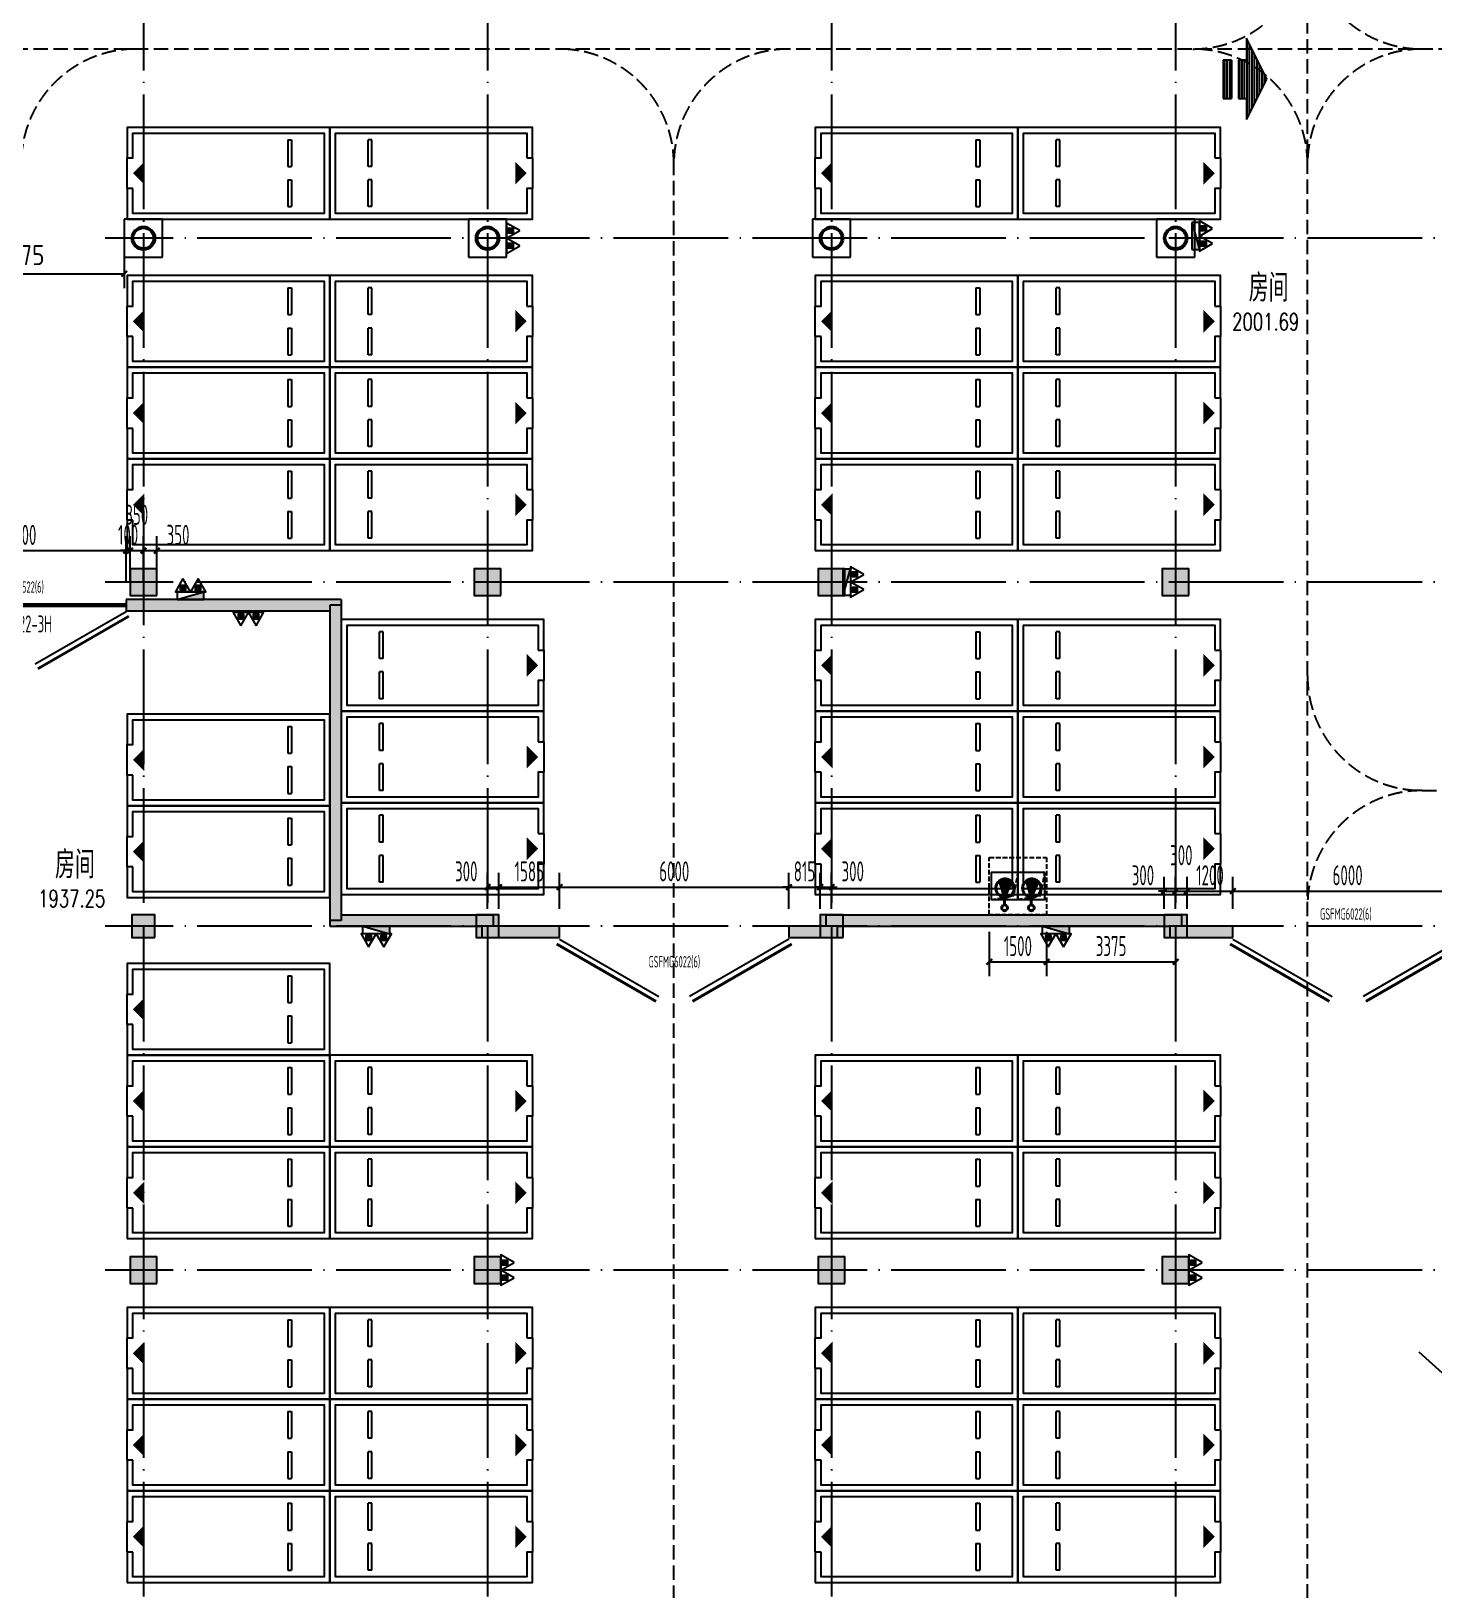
# Model space of a CAD drawing. Extents: x -473190 to 2138458, y -81875 to 2633646.
# Drawn here: x 32216 to 68907, y 48196 to 88977 of the extents above; entities that cross this region are included whole.
import ezdxf

# ---------------------------------------------------------------- set-up
doc = ezdxf.new("R2010")
doc.units = 0
doc.header["$LTSCALE"] = 1000
for name, pattern in [('__DASH', [0.35, 0.25, -0.1]), ('DASH', [0.35, 0.25, -0.1]), ('DOTE', [2.42, 2, -0.2, 0.02, -0.2]), ('排水', [1.1, 1, -0.1])]:
    doc.linetypes.add(name, pattern=pattern)
for name, color, linetype in [('00-停车位', 67, 'Continuous'), ('A-COLUMN', 2, 'Continuous'), ('A-PUB_HATCH', 8, 'Continuous'), ('A-WALL', 2, 'Continuous'), ('A-WINDOW', 4, 'Continuous'), ('DOOR_FIRE_TEXT', 7, 'Continuous'), ('DOTE', 1, 'DOTE'), ('PUB_DIM', 3, 'Continuous'), ('PUB_HATCH', 8, 'Continuous'), ('RF-M', 4, 'Continuous'), ('RF-MBH', 11, 'Continuous'), ('RF-QT', 30, 'Continuous'), ('S-柱', 51, 'Continuous'), ('S-柱-填充', 8, 'Continuous'), ('SPACE', 7, 'Continuous'), ('W-EQUIP_消火栓', 7, 'Continuous'), ('W-EQUIP_灭火器', 7, 'Continuous'), ('排水', 4, 'Continuous'), ('索引线', 252, 'Continuous'), ('车行线', 4, 'Continuous'), ('集水坑', 4, 'Continuous'), ('雨棚投影', 147, 'Continuous')]:
    doc.layers.add(name, color=color, linetype=linetype)
doc.layers.add('GPS-污水', color=2, linetype='排水', lineweight=40)
doc.styles.add('_TCH_DIM_T3', font='tssdeng.shx', dxfattribs={"width": 0.564706, "bigfont": '@@@tssdchn.shx'})
doc.styles.add('_TCH_SPACE', font='SIMPLEX', dxfattribs={"height": 5, "bigfont": 'GBCBIG'})
doc.styles.add('_TCH_WINDOW', font='tssdeng.shx', dxfattribs={"width": 0.8, "height": 3.5, "bigfont": 'tssdchn.shx'})
doc.styles.get("Standard").update_dxf_attribs({"font": 'gbenor.shx', "bigfont": 'gbcbig.shx'})
doc.styles.add('STANDARD_T3', font='gbenor.shx', dxfattribs={"bigfont": 'gbcbig.shx'})
doc.dimstyles.new('_TCH_ARCH&&150', dxfattribs={"dimtxt": 525, "dimasz": 150, "dimexe": 375, "dimexo": 450, "dimgap": 150, "dimtad": 1, "dimdec": 0, "dimzin": 0, "dimdsep": 46, "dimtxsty": '_TCH_DIM_T3', "dimblk": 'ARCHTICK', "dimcen": 0.09, "dimclrt": 7, "dimazin": 2, "dimtfac": 1, "dimtdec": 0, "dimtix": 1, "dimtmove": 2, "dimatfit": 3, "dimfxl": 0, "dimtolj": 1, "dimtzin": 0, "dimarcsym": 0})
doc.dimstyles.new('STANDARD&&150', dxfattribs={"dimtxt": 525, "dimasz": 150, "dimexe": 375, "dimexo": 450, "dimgap": 225, "dimtad": 1, "dimdec": 0, "dimzin": 0, "dimdsep": 46, "dimtxsty": 'STANDARD_T3', "dimblk": 'ARCHTICK', "dimcen": 0.09, "dimadec": 0, "dimazin": 0, "dimtfac": 1, "dimtdec": 0, "dimtix": 1, "dimtmove": 2, "dimatfit": 3, "dimfxl": 0, "dimtolj": 1, "dimtzin": 0, "dimarcsym": 0})
pattern_1 = [(180, (1311608.96, -1168846.2), (8e-15, -101.6), [])]

# ---------------------------------------------------------------- blocks, each defined once
blk = doc.blocks.new('车位2400x5300')
at = {"layer": '00-停车位', "color": 251}
for p, q in [((-875, -1000), (-175, -1000)), ((-875, -1100), (-875, -1000)), ((-875, -1100), (-175, -1100)), ((-175, -1100), (-175, -1000)), ((175, -1000), (875, -1000)), ((175, -1100), (175, -1000)), ((175, -1100), (875, -1100)), ((875, -1100), (875, -1000)), ((400, -5300), (-400, -5300))]:
    blk.add_line(p, q, dxfattribs=at)
blk.add_lwpolyline([(400, -5150), (400, -5300), (1200, -5300), (1200, 0), (-1200, 0), (-1200, -5300), (-400, -5300), (-400, -5150), (-1050, -5150), (-1050, -150), (1050, -150), (1050, -5150), (400, -5150)], dxfattribs=at)
blk.add_lwpolyline([(0, -5150, 0, 600, 0), (0, -4850, 600, 600, 0)], format="xyseb", dxfattribs=at)
blk = doc.blocks.new('A$C796A13F6')
at = {"layer": '车行线', "linetype": '__DASH', "ltscale": 1.5}
for points in [[(-35879, -156171), (-3771, -120511, 0.185339), (-3000, -118503), (-3000, -3000)], [(0, -89488), (10750, -89488, 0.414214), (13750, -86488), (13750, -3000)], [(-6000, -70088, 0.414214), (-3000, -67088)], [(0, -70088, -0.414214), (-3000, -67088)], [(-33650, -70088, 0.414214), (-36650, -73088)], [(-22575, -70088, -0.414214), (-19575, -73088)], [(-16575, -70088, 0.414214), (-19575, -73088)], [(-6000, -70088, -0.414214), (-3000, -73088)], [(0, -70088, 0.414214), (-3000, -73088)], [(0, -89488, -0.414214), (-3000, -86488)], [(0, -89488, 0.414214), (-3000, -92488)]]:
    blk.add_lwpolyline(points, format="xyb", dxfattribs=at)
for points in [[(39650, -70088), (-66275, -70088)], [(-19575, -136912), (-19575, -73088)]]:
    blk.add_lwpolyline(points, dxfattribs=at)
blk = doc.blocks.new('$SB01_1')
h = blk.add_hatch(color=256)
h.dxf.hatch_style = 1
h.paths.add_polyline_path([(-0.381, -0.323), (0.5, 0), (-0.381, 0.323)])
h.paths.add_polyline_path([(0, 0), (0.002, 0), (0.002, 0.001), (0, 0.001)], flags=24)
h.paths.add_polyline_path([(0, -0.002), (0.003, -0.002), (0.003, -0.001), (0, -0.001)], flags=24)
h.paths.add_polyline_path([(0, -0.003), (0.003, -0.003), (0.003, -0.002), (0, -0.002)], flags=24)
for p, q in [((0.5, 0), (-0.381, 0.323)), ((-0.381, 0.323), (-0.381, -0.323)), ((0.5, 0), (-0.381, -0.323))]:
    blk.add_line(p, q)
blk.add_circle((0, 0), 0.5)
at = {"flags": 1}
for tag, p in [('UNIT', (0, 0)), ('SPEC', (0, -0.002)), ('WHAT', (0, -0.003))]:
    blk.add_attdef(tag, p, '', height=0.001, dxfattribs=at)
blk = doc.blocks.new('人防集水坑')
at = {"layer": 'GPS-污水', "linetype": '排水'}
for p, q in [((307486, 701151), (307284, 701151)), ((307486, 700451), (307284, 700451))]:
    blk.add_line(p, q, dxfattribs=at)
for centre in [(307561, 701151), (307561, 700451)]:
    blk.add_circle(centre, 75, dxfattribs=at)
at = {"layer": '集水坑', "linetype": 'DASH', "ltscale": 0.5}
blk.add_lwpolyline([(306241, 700051), (306241, 701551), (307741, 701551), (307741, 700051)], close=True, dxfattribs=at)
at = {"layer": '集水坑', "linetype": 'Continuous', "ltscale": 0.5}
for points in [[(306641, 701501), (306641, 700801), (307341, 700801), (307341, 701501)], [(306641, 700801), (306641, 700101), (307341, 700101), (307341, 700801)]]:
    blk.add_lwpolyline(points, close=True, dxfattribs=at)
at = {"layer": '集水坑', "linetype": 'DASH', "ltscale": 0.5}
for points in [[(307341, 700801), (307237, 701397), (306641, 701501)], [(307347, 700101), (307243, 700697), (306647, 700801)]]:
    blk.add_lwpolyline(points, dxfattribs=at)
at = {"layer": 'GPS-污水', "linetype": '排水', "xscale": -480.0000000000002, "yscale": 480.0000000000002, "zscale": 480.0000000000002, "rotation": 176.2535374729293}
for p in [(307045, 701164, 0), (307045, 700464, 0)]:
    blk.add_blockref('$SB01_1', p, dxfattribs=at)
blk = doc.blocks.new('_ArchTick')
at = {"color": 0, "linetype": 'ByBlock', "const_width": 0.4}
blk.add_lwpolyline([(-0.5, -0.5), (0.5, 0.5)], dxfattribs=at)
blk = doc.blocks.new('*D5271')
at = {"layer": 'Defpoints', "color": 0, "transparency": 16777216}
for p in [(146759, -121368), (148259, -121368), (148259, -122602)]:
    blk.add_point(p, dxfattribs=at)
at = {"layer": 'PUB_DIM', "color": 0, "lineweight": -2, "transparency": 16777216}
for p, q in [((146759, -121818), (146759, -122977)), ((148259, -121818), (148259, -122977)), ((146759, -122602), (148259, -122602))]:
    blk.add_line(p, q, dxfattribs=at)
at = {"layer": 'PUB_DIM', "color": 0, "lineweight": -2, "transparency": 16777216, "xscale": 150, "yscale": 150, "zscale": 150, "rotation": 180}
blk.add_blockref('_ArchTick', (146759, -122602), dxfattribs=at)
at = {"layer": 'PUB_DIM', "color": 0, "lineweight": -2, "transparency": 16777216, "xscale": 150, "yscale": 150, "zscale": 150}
blk.add_blockref('_ArchTick', (148259, -122602), dxfattribs=at)
at = {"layer": 'PUB_DIM', "color": 7, "transparency": 16777216, "insert": (147509, -122190), "char_height": 525, "attachment_point": 5, "style": '_TCH_DIM_T3'}
blk.add_mtext('\\A1;1500', dxfattribs=at)
blk = doc.blocks.new('*D5272')
at = {"layer": 'Defpoints', "color": 0, "transparency": 16777216}
for p in [(148259, -121368), (151634, -121368), (151634, -122602)]:
    blk.add_point(p, dxfattribs=at)
at = {"layer": 'PUB_DIM', "color": 0, "lineweight": -2, "transparency": 16777216}
for p, q in [((148259, -121818), (148259, -122977)), ((151634, -121818), (151634, -122977)), ((148259, -122602), (151634, -122602))]:
    blk.add_line(p, q, dxfattribs=at)
at = {"layer": 'PUB_DIM', "color": 0, "lineweight": -2, "transparency": 16777216, "xscale": 150, "yscale": 150, "zscale": 150, "rotation": 180}
blk.add_blockref('_ArchTick', (148259, -122602), dxfattribs=at)
at = {"layer": 'PUB_DIM', "color": 0, "lineweight": -2, "transparency": 16777216, "xscale": 150, "yscale": 150, "zscale": 150}
blk.add_blockref('_ArchTick', (151634, -122602), dxfattribs=at)
at = {"layer": 'PUB_DIM', "color": 7, "transparency": 16777216, "insert": (149946, -122190), "char_height": 525, "attachment_point": 5, "style": '_TCH_DIM_T3'}
blk.add_mtext('\\A1;3375', dxfattribs=at)
blk = doc.blocks.new('TH66')
h = blk.add_hatch()
h.set_pattern_fill('ANSI31', color=246, scale=64, angle=135, style=0)
h.set_pattern_definition(pattern_1)
h.paths.add_polyline_path([(1277447, 511619), (1277447, 511948), (1278305, 511948), (1276651, 512782), (1274986, 511948), (1275880, 511948), (1275880, 511619)])
h = blk.add_hatch()
h.set_pattern_fill('ANSI31', color=246, scale=64, angle=135, style=0)
h.set_pattern_definition(pattern_1)
h.paths.add_polyline_path([(1277447, 510999), (1277447, 511335), (1275880, 511335), (1275880, 510999)])
at = {"color": 2}
for p, q in [((1276651, 512782), (1274986, 511948)), ((1278305, 511948), (1276651, 512782)), ((1274986, 511948), (1275880, 511948)), ((1275880, 511948), (1275880, 511619)), ((1277447, 511948), (1278305, 511948)), ((1277447, 511619), (1277447, 511948)), ((1275880, 511619), (1277447, 511619)), ((1275880, 511335), (1277447, 511335)), ((1275880, 511335), (1275880, 510999)), ((1277447, 510999), (1277447, 511335)), ((1275880, 510999), (1277447, 510999))]:
    blk.add_line(p, q, dxfattribs=at)
blk = doc.blocks.new('A$C145B3C7C')
at = {"xscale": 0.6400000000000001, "yscale": 0.6400000000000001, "zscale": 0.6400000000000001, "rotation": 270}
blk.add_blockref('TH66', (-180293, 743817), dxfattribs=at)
blk = doc.blocks.new('$DorLib2D$00000213')
at = {"color": 0, "linetype": 'DASH', "const_width": 0.02}
blk.add_lwpolyline([(0.5, 0), (-0.5, 0)], dxfattribs=at)
blk = doc.blocks.new('A$C1E5E075F')
at = {"layer": 'A-WINDOW'}
ref = blk.add_blockref('$DorLib2D$00000213', (-2750, 0), dxfattribs=dict(at, xscale=5500, yscale=-5500, zscale=100, rotation=4.544768749191407e-12))
ref.add_attrib('A', 'FJM5522-3H', (-3710, -716), dxfattribs={"layer": 'DOOR_FIRE_TEXT', "height": 446.2, "style": '_TCH_WINDOW', "width": 0.564706})
blk = doc.blocks.new('A$C7EFF042E')
at = {"layer": 'A-COLUMN', "color": 6}
for p, q in [((750, -65750), (-250, -65750)), ((-250, -65750), (-250, -66750)), ((750, -66750), (750, -65750)), ((9750, -65750), (8750, -65750)), ((8750, -65750), (8750, -66750)), ((9750, -66750), (9750, -65750)), ((18750, -65750), (17750, -65750)), ((17750, -65750), (17750, -66750)), ((18750, -66750), (18750, -65750)), ((27750, -65750), (26750, -65750)), ((26750, -65750), (26750, -66750)), ((27750, -66750), (27750, -65750)), ((-250, -66750), (750, -66750)), ((8750, -66750), (9750, -66750)), ((17750, -66750), (18750, -66750)), ((26750, -66750), (27750, -66750))]:
    blk.add_line(p, q, dxfattribs=at)
at = {"layer": 'S-柱', "color": 6, "lineweight": 35}
for centre in [(250, -66250), (250, -66250), (9250, -66250), (9250, -66250), (18250, -66250), (18250, -66250), (27250, -66250), (27250, -66250)]:
    blk.add_circle(centre, 300, dxfattribs=at)
at = {"layer": 'S-柱-填充', "color": 6, "lineweight": 35}
for points in [[(-20, -66250, -1), (520, -66250, -1)], [(8980, -66250, -1), (9520, -66250, -1)], [(17980, -66250, -1), (18520, -66250, -1)], [(26980, -66250, -1), (27520, -66250, -1)]]:
    blk.add_lwpolyline(points, format="xyb", close=True, dxfattribs=at)
blk = doc.blocks.new('A$C4F5A101F')
at = {"layer": 'DOTE', "color": 16, "linetype": 'DOTE', "ltscale": 1.5}
for p, q in [((-167489.7, 16373.7), (-167489.7, -213765.2)), ((-158489.7, 16373.7), (-158489.7, -213765.2)), ((-149489.7, 16373.7), (-149489.7, -213765.2)), ((-140489.7, 16373.7), (-140489.7, -213765.2)), ((-39660.8, -74507.4), (-168489.7, -74507.4))]:
    blk.add_line(p, q, dxfattribs=at)
at = {"layer": 'DOTE', "color": 127, "linetype": 'DOTE', "ltscale": 1.5}
for p, q in [((-39660.8, -83507.4), (-168489.7, -83507.4)), ((-39660.8, -92507.4), (-168489.7, -92507.4)), ((-39660.8, -101507.4), (-168489.7, -101507.4)), ((-134125.3, -103648.8), (-110486.1, -124933.6))]:
    blk.add_line(p, q, dxfattribs=at)
blk = doc.blocks.new('$TwtSys$00000434')
for p, q in [((-0.5, 0.5), (-0.5, -0.5)), ((-0.5, -0.5), (0.5, 0.5)), ((0.5, 0.5), (-0.5, 0.5)), ((0.5, -0.5), (0.5, 0.5)), ((-0.5, -0.5), (0.5, -0.5))]:
    blk.add_line(p, q)
blk.add_solid([(0.5, -0.5), (0.5, 0.5), (-0.5, -0.5)])
blk = doc.blocks.new('$TwtSys$00000546')
h = blk.add_hatch()
h.set_pattern_fill('ANSI31', color=256, scale=200, style=0)
h.set_pattern_definition([(45, (-38543.802, -6670.83), (-17.67767, 17.67767), [])])
h.paths.add_polyline_path([(-65, 174), (65, 174), (65, 44), (-65, 44)])
for points in [[(0, 344), (-198, 0), (198, 0)], [(-65, 174), (65, 174), (65, 44), (-65, 44)]]:
    blk.add_lwpolyline(points, close=True)
blk = doc.blocks.new('$DorLib2D$00000207')
at = {"color": 0}
for p, q in [((-0.5, 0.0313), (-0.067, 0.2813)), ((0.5, 0.0313), (0.067, 0.2813))]:
    blk.add_line(p, q, dxfattribs=at)
at = {"color": 0, "const_width": 0.0125}
for points in [[(-0.5125, 0.0529), (-0.0795, 0.3029)], [(0.5125, 0.0529), (0.0795, 0.3029)]]:
    blk.add_lwpolyline(points, dxfattribs=at)
blk = doc.blocks.new('rfk')
at = {"layer": 'A-PUB_HATCH'}
for points in [[(451923.2, -744210.2), (446298.1, -744210.2), (446298.1, -744510.2), (451623.2, -744510.2)], [(451923.2, -752460.2), (451623.2, -752760.2), (455598.2, -752760.2), (455898.2, -752460.2)], [(455898.2, -752460.2), (455598.2, -752760.2), (455598.2, -753060.2), (455898.2, -752760.2)], [(455598.2, -753060.2), (457633.3, -753060.2), (457633.3, -752760.2), (455898.2, -752760.2)], [(464598.2, -752760.2), (463633.3, -752760.2), (463633.3, -753060.2), (464898.2, -753060.2)], [(464598.2, -752460.2), (464898.2, -752760.2), (473598.2, -752760.2), (473898.2, -752460.2)], [(464898.2, -752760.2), (464598.2, -752460.2), (464598.2, -752760.2), (464898.2, -753060.2)], [(473898.2, -752460.2), (473598.2, -752760.2), (473598.2, -753060.2), (473898.2, -752760.2)], [(473598.2, -753060.2), (475248.2, -753060.2), (475248.2, -752760.2), (473898.2, -752760.2)]]:
    blk.add_hatch(color=256, dxfattribs=at).paths.add_polyline_path(points)
at = {"layer": 'PUB_HATCH'}
blk.add_hatch(color=256, dxfattribs=at).paths.add_polyline_path([(451923.2, -744210.2), (451623.2, -744510.2), (451623.2, -752760.2), (451923.2, -752460.2)])
at = {"layer": 'RF-QT'}
for p, q in [((451923.2, -744210.2), (446298.1, -744210.2)), ((446298.1, -744210.2), (446298.1, -744510.2)), ((451923.2, -744210.2), (451923.2, -752460.2)), ((446298.1, -744510.2), (451623.2, -744510.2)), ((451623.2, -744510.2), (451623.2, -752760.2)), ((451623.2, -752760.2), (455598.2, -752760.2)), ((451923.2, -752460.2), (455898.2, -752460.2)), ((455598.2, -752760.2), (455598.2, -753060.2)), ((455898.2, -752460.2), (455898.2, -752760.2)), ((457633.3, -752760.2), (455898.2, -752760.2)), ((457633.3, -753060.2), (457633.3, -752760.2)), ((464598.2, -752760.2), (463633.3, -752760.2)), ((463633.3, -752760.2), (463633.3, -753060.2)), ((464598.2, -752460.2), (473898.2, -752460.2)), ((464598.2, -752460.2), (464598.2, -752760.2)), ((464898.2, -752760.2), (473598.2, -752760.2)), ((464898.2, -752760.2), (464898.2, -753060.2)), ((473598.2, -752760.2), (473598.2, -753060.2)), ((473898.2, -752460.2), (473898.2, -752760.2)), ((475248.2, -752760.2), (473898.2, -752760.2)), ((475248.2, -753060.2), (475248.2, -752760.2)), ((455598.2, -753060.2), (457633.3, -753060.2)), ((463633.3, -753060.2), (464898.2, -753060.2)), ((473598.2, -753060.2), (475248.2, -753060.2))]:
    blk.add_line(p, q, dxfattribs=at)
at = {"layer": 'RF-M'}
ref = blk.add_blockref('$DorLib2D$00000207', (443548.1, -744360.2), dxfattribs=dict(at, xscale=-5500, yscale=-5500, zscale=300, rotation=4.176980825582508e-12))
ref.add_attrib('A', 'GSFMG5522(6)', (442785.7, -744036.9), dxfattribs={"layer": 'RF-MBH', "height": 297.5, "style": '_TCH_WINDOW', "width": 0.564706})
ref = blk.add_blockref('$DorLib2D$00000207', (478248.2, -752910.2), dxfattribs=dict(at, xscale=-6000, yscale=-6000, zscale=300))
ref.add_attrib('A', 'GSFMG6022(6)', (477528.1, -752590.3), dxfattribs={"layer": 'RF-MBH', "height": 297.5, "style": '_TCH_WINDOW', "width": 0.564706})
ref = blk.add_blockref('$DorLib2D$00000207', (460633.3, -752910.2), dxfattribs=dict(at, xscale=6000, yscale=6000, zscale=300, rotation=180))
ref.add_attrib('A', 'GSFMG6022(6)', (459960.6, -753840.1), dxfattribs={"layer": 'RF-MBH', "height": 297.5, "style": '_TCH_WINDOW', "width": 0.564706})
at = {"layer": 'SPACE', "color": 2, "style": '_TCH_SPACE'}
for p in [(475661, -736422.7), (444435.5, -751513.3)]:
    blk.add_text('房间', height=723.4, dxfattribs=at).set_placement(p)
at = {"layer": 'SPACE', "color": 2, "style": '_TCH_SPACE', "width": 0.705882}
for s, p in [('2001.69', (475227.3, -737170.8)), ('1937.25', (443994.3, -752261.5))]:
    blk.add_text(s, height=446.25, dxfattribs=at).set_placement(p)
blk = doc.blocks.new('_FZH')
blk.add_lwpolyline([(-0.5, -0.5), (0.5, -0.5), (0.5, 0.5), (-0.5, 0.5)], close=True)
at = {"layer": 'PUB_HATCH'}
blk.add_solid([(-0.5, -0.5), (0.5, -0.5), (-0.5, 0.5), (0.5, 0.5)], dxfattribs=at)
blk = doc.blocks.new('zzzzzzzzzzzzzzzz')
at = {"layer": 'A-COLUMN', "rotation": 90}
for p, xscale, yscale, zscale in [((17241, -255510), 700, 700, 700), ((26241, -255510), 700, 700, 700), ((35241, -255510), 700, 700, 700), ((44241, -255510), 700, 700, 700), ((17241, -264510), 600, 600, 600), ((26241, -264510), 600, 600, 600), ((35241, -264510), 600, 600, 600), ((44241, -264510), 600, 600, 600), ((17241, -273510), 700, 700, 700), ((26241, -273510), 700, 700, 700), ((35241, -273510), 700, 700, 700), ((44241, -273510), 700, 700, 700)]:
    blk.add_blockref('_FZH', p, dxfattribs=dict(at, xscale=xscale, yscale=yscale, zscale=zscale))
blk = doc.blocks.new('*D2956')
at = {"layer": 'Defpoints', "color": 0, "transparency": 16777216}
for p in [(62152, 66479), (61852, 65561), (62152, 65561)]:
    blk.add_point(p, dxfattribs=at)
at = {"layer": 'PUB_DIM', "color": 0, "lineweight": -2, "transparency": 16777216}
for p, q in [((61852, 66479), (61702, 66479)), ((61852, 66011), (61852, 66854)), ((61852, 66479), (62152, 66479)), ((62152, 66011), (62152, 66854)), ((62152, 66479), (62302, 66479))]:
    blk.add_line(p, q, dxfattribs=at)
at = {"layer": 'PUB_DIM', "color": 0, "lineweight": -2, "transparency": 16777216, "xscale": 150, "yscale": 150, "zscale": 150}
blk.add_blockref('_ArchTick', (61852, 66479), dxfattribs=at)
at = {"layer": 'PUB_DIM', "color": 0, "lineweight": -2, "transparency": 16777216, "xscale": 150, "yscale": 150, "zscale": 150, "rotation": 180}
blk.add_blockref('_ArchTick', (62152, 66479), dxfattribs=at)
at = {"layer": 'PUB_DIM', "color": 7, "transparency": 16777216, "insert": (61297, 66891), "char_height": 525, "attachment_point": 5, "style": '_TCH_DIM_T3'}
blk.add_mtext('\\A1;300', dxfattribs=at)
blk = doc.blocks.new('*D2957')
at = {"layer": 'Defpoints', "color": 0, "transparency": 16777216}
for p in [(62452, 66479), (62152, 65561), (62452, 65561)]:
    blk.add_point(p, dxfattribs=at)
at = {"layer": 'PUB_DIM', "color": 0, "lineweight": -2, "transparency": 16777216}
for p, q in [((62152, 66011), (62152, 66854)), ((62152, 66479), (62452, 66479)), ((62452, 66011), (62452, 66854))]:
    blk.add_line(p, q, dxfattribs=at)
at = {"layer": 'PUB_DIM', "color": 0, "lineweight": -2, "transparency": 16777216, "xscale": 150, "yscale": 150, "zscale": 150, "rotation": 180}
blk.add_blockref('_ArchTick', (62152, 66479), dxfattribs=at)
at = {"layer": 'PUB_DIM', "color": 0, "lineweight": -2, "transparency": 16777216, "xscale": 150, "yscale": 150, "zscale": 150}
blk.add_blockref('_ArchTick', (62452, 66479), dxfattribs=at)
at = {"layer": 'PUB_DIM', "color": 7, "transparency": 16777216, "insert": (62302, 67416), "char_height": 525, "attachment_point": 5, "style": '_TCH_DIM_T3'}
blk.add_mtext('\\A1;300', dxfattribs=at)
blk = doc.blocks.new('*D2958')
at = {"layer": 'Defpoints', "color": 0, "transparency": 16777216}
for p in [(63652, 66479), (62452, 65561), (63652, 65561)]:
    blk.add_point(p, dxfattribs=at)
at = {"layer": 'PUB_DIM', "color": 0, "lineweight": -2, "transparency": 16777216}
for p, q in [((62452, 66011), (62452, 66854)), ((62452, 66479), (63652, 66479)), ((63652, 66011), (63652, 66854))]:
    blk.add_line(p, q, dxfattribs=at)
at = {"layer": 'PUB_DIM', "color": 0, "lineweight": -2, "transparency": 16777216, "xscale": 150, "yscale": 150, "zscale": 150, "rotation": 180}
blk.add_blockref('_ArchTick', (62452, 66479), dxfattribs=at)
at = {"layer": 'PUB_DIM', "color": 0, "lineweight": -2, "transparency": 16777216, "xscale": 150, "yscale": 150, "zscale": 150}
blk.add_blockref('_ArchTick', (63652, 66479), dxfattribs=at)
at = {"layer": 'PUB_DIM', "color": 7, "transparency": 16777216, "insert": (63052, 66891), "char_height": 525, "attachment_point": 5, "style": '_TCH_DIM_T3'}
blk.add_mtext('\\A1;1200', dxfattribs=at)
blk = doc.blocks.new('*D2959')
at = {"layer": 'Defpoints', "color": 0, "transparency": 16777216}
for p in [(69652, 66479), (63652, 65561), (69652, 65561)]:
    blk.add_point(p, dxfattribs=at)
at = {"layer": 'PUB_DIM', "color": 0, "lineweight": -2, "transparency": 16777216}
for p, q in [((63652, 66011), (63652, 66854)), ((63652, 66479), (69652, 66479)), ((69652, 66011), (69652, 66854))]:
    blk.add_line(p, q, dxfattribs=at)
at = {"layer": 'PUB_DIM', "color": 0, "lineweight": -2, "transparency": 16777216, "xscale": 150, "yscale": 150, "zscale": 150, "rotation": 180}
blk.add_blockref('_ArchTick', (63652, 66479), dxfattribs=at)
at = {"layer": 'PUB_DIM', "color": 0, "lineweight": -2, "transparency": 16777216, "xscale": 150, "yscale": 150, "zscale": 150}
blk.add_blockref('_ArchTick', (69652, 66479), dxfattribs=at)
at = {"layer": 'PUB_DIM', "color": 7, "transparency": 16777216, "insert": (66652, 66891), "char_height": 525, "attachment_point": 5, "style": '_TCH_DIM_T3'}
blk.add_mtext('\\A1;6000', dxfattribs=at)
blk = doc.blocks.new('*D2963')
at = {"layer": 'Defpoints', "color": 0, "transparency": 16777216}
for p in [(44452, 66582), (44152, 65561), (44452, 65561)]:
    blk.add_point(p, dxfattribs=at)
at = {"layer": 'PUB_DIM', "color": 0, "lineweight": -2, "transparency": 16777216}
for p, q in [((44152, 66011), (44152, 66957)), ((44452, 66011), (44452, 66957)), ((44152, 66582), (44452, 66582))]:
    blk.add_line(p, q, dxfattribs=at)
at = {"layer": 'PUB_DIM', "color": 0, "lineweight": -2, "transparency": 16777216, "xscale": 150, "yscale": 150, "zscale": 150, "rotation": 180}
blk.add_blockref('_ArchTick', (44152, 66582), dxfattribs=at)
at = {"layer": 'PUB_DIM', "color": 0, "lineweight": -2, "transparency": 16777216, "xscale": 150, "yscale": 150, "zscale": 150}
blk.add_blockref('_ArchTick', (44452, 66582), dxfattribs=at)
at = {"layer": 'PUB_DIM', "color": 7, "transparency": 16777216, "insert": (43597, 66994), "char_height": 525, "attachment_point": 5, "style": '_TCH_DIM_T3'}
blk.add_mtext('\\A1;300', dxfattribs=at)
blk = doc.blocks.new('*D2964')
at = {"layer": 'Defpoints', "color": 0, "transparency": 16777216}
for p in [(46038, 66582), (44452, 65561), (46038, 65561)]:
    blk.add_point(p, dxfattribs=at)
at = {"layer": 'PUB_DIM', "color": 0, "lineweight": -2, "transparency": 16777216}
for p, q in [((44452, 66011), (44452, 66957)), ((46038, 66011), (46038, 66957)), ((44452, 66582), (46038, 66582))]:
    blk.add_line(p, q, dxfattribs=at)
at = {"layer": 'PUB_DIM', "color": 0, "lineweight": -2, "transparency": 16777216, "xscale": 150, "yscale": 150, "zscale": 150, "rotation": 180}
blk.add_blockref('_ArchTick', (44452, 66582), dxfattribs=at)
at = {"layer": 'PUB_DIM', "color": 0, "lineweight": -2, "transparency": 16777216, "xscale": 150, "yscale": 150, "zscale": 150}
blk.add_blockref('_ArchTick', (46038, 66582), dxfattribs=at)
at = {"layer": 'PUB_DIM', "color": 7, "transparency": 16777216, "insert": (45245, 66994), "char_height": 525, "attachment_point": 5, "style": '_TCH_DIM_T3'}
blk.add_mtext('\\A1;1585', dxfattribs=at)
blk = doc.blocks.new('*D2965')
at = {"layer": 'Defpoints', "color": 0, "transparency": 16777216}
for p in [(52038, 66582), (46038, 65561), (52038, 65561)]:
    blk.add_point(p, dxfattribs=at)
at = {"layer": 'PUB_DIM', "color": 0, "lineweight": -2, "transparency": 16777216}
for p, q in [((46038, 66011), (46038, 66957)), ((52038, 66011), (52038, 66957)), ((46038, 66582), (52038, 66582))]:
    blk.add_line(p, q, dxfattribs=at)
at = {"layer": 'PUB_DIM', "color": 0, "lineweight": -2, "transparency": 16777216, "xscale": 150, "yscale": 150, "zscale": 150, "rotation": 180}
blk.add_blockref('_ArchTick', (46038, 66582), dxfattribs=at)
at = {"layer": 'PUB_DIM', "color": 0, "lineweight": -2, "transparency": 16777216, "xscale": 150, "yscale": 150, "zscale": 150}
blk.add_blockref('_ArchTick', (52038, 66582), dxfattribs=at)
at = {"layer": 'PUB_DIM', "color": 7, "transparency": 16777216, "insert": (49038, 66994), "char_height": 525, "attachment_point": 5, "style": '_TCH_DIM_T3'}
blk.add_mtext('\\A1;6000', dxfattribs=at)
blk = doc.blocks.new('*D2966')
at = {"layer": 'Defpoints', "color": 0, "transparency": 16777216}
for p in [(52852, 66582), (52038, 65561), (52852, 65561)]:
    blk.add_point(p, dxfattribs=at)
at = {"layer": 'PUB_DIM', "color": 0, "lineweight": -2, "transparency": 16777216}
for p, q in [((52038, 66011), (52038, 66957)), ((52852, 66011), (52852, 66957)), ((52038, 66582), (51888, 66582)), ((52038, 66582), (52852, 66582)), ((52852, 66582), (53002, 66582))]:
    blk.add_line(p, q, dxfattribs=at)
at = {"layer": 'PUB_DIM', "color": 0, "lineweight": -2, "transparency": 16777216, "xscale": 150, "yscale": 150, "zscale": 150}
blk.add_blockref('_ArchTick', (52038, 66582), dxfattribs=at)
at = {"layer": 'PUB_DIM', "color": 0, "lineweight": -2, "transparency": 16777216, "xscale": 150, "yscale": 150, "zscale": 150, "rotation": 180}
blk.add_blockref('_ArchTick', (52852, 66582), dxfattribs=at)
at = {"layer": 'PUB_DIM', "color": 7, "transparency": 16777216, "insert": (52445, 66994), "char_height": 525, "attachment_point": 5, "style": '_TCH_DIM_T3'}
blk.add_mtext('\\A1;815', dxfattribs=at)
blk = doc.blocks.new('*D2967')
at = {"layer": 'Defpoints', "color": 0, "transparency": 16777216}
for p in [(53152, 66582), (52852, 65561), (53152, 65561)]:
    blk.add_point(p, dxfattribs=at)
at = {"layer": 'PUB_DIM', "color": 0, "lineweight": -2, "transparency": 16777216}
for p, q in [((52852, 66011), (52852, 66957)), ((53152, 66011), (53152, 66957)), ((52852, 66582), (52702, 66582)), ((52852, 66582), (53152, 66582)), ((53152, 66582), (53302, 66582))]:
    blk.add_line(p, q, dxfattribs=at)
at = {"layer": 'PUB_DIM', "color": 0, "lineweight": -2, "transparency": 16777216, "xscale": 150, "yscale": 150, "zscale": 150}
blk.add_blockref('_ArchTick', (52852, 66582), dxfattribs=at)
at = {"layer": 'PUB_DIM', "color": 0, "lineweight": -2, "transparency": 16777216, "xscale": 150, "yscale": 150, "zscale": 150, "rotation": 180}
blk.add_blockref('_ArchTick', (53152, 66582), dxfattribs=at)
at = {"layer": 'PUB_DIM', "color": 7, "transparency": 16777216, "insert": (53707, 66994), "char_height": 525, "attachment_point": 5, "style": '_TCH_DIM_T3'}
blk.add_mtext('\\A1;300', dxfattribs=at)
blk = doc.blocks.new('*D2969')
at = {"layer": 'Defpoints', "color": 0, "transparency": 16777216}
for p in [(34702, 75385), (29202, 74111), (34702, 74111)]:
    blk.add_point(p, dxfattribs=at)
at = {"layer": 'PUB_DIM', "color": 0, "lineweight": -2, "transparency": 16777216}
for p, q in [((29202, 74561), (29202, 75760)), ((34702, 74561), (34702, 75760)), ((29202, 75385), (34702, 75385))]:
    blk.add_line(p, q, dxfattribs=at)
at = {"layer": 'PUB_DIM', "color": 0, "lineweight": -2, "transparency": 16777216, "xscale": 150, "yscale": 150, "zscale": 150, "rotation": 180}
blk.add_blockref('_ArchTick', (29202, 75385), dxfattribs=at)
at = {"layer": 'PUB_DIM', "color": 0, "lineweight": -2, "transparency": 16777216, "xscale": 150, "yscale": 150, "zscale": 150}
blk.add_blockref('_ArchTick', (34702, 75385), dxfattribs=at)
at = {"layer": 'PUB_DIM', "color": 7, "transparency": 16777216, "insert": (31952, 75798), "char_height": 525, "attachment_point": 5, "style": '_TCH_DIM_T3'}
blk.add_mtext('\\A1;5500', dxfattribs=at)
blk = doc.blocks.new('*D2970')
at = {"layer": 'Defpoints', "color": 0, "transparency": 16777216}
for p in [(34802, 75385), (34702, 74111), (34802, 74111)]:
    blk.add_point(p, dxfattribs=at)
at = {"layer": 'PUB_DIM', "color": 0, "lineweight": -2, "transparency": 16777216}
for p, q in [((34702, 74561), (34702, 75760)), ((34802, 74561), (34802, 75760)), ((34702, 75385), (34552, 75385)), ((34702, 75385), (34802, 75385)), ((34802, 75385), (34952, 75385))]:
    blk.add_line(p, q, dxfattribs=at)
at = {"layer": 'PUB_DIM', "color": 0, "lineweight": -2, "transparency": 16777216, "xscale": 150, "yscale": 150, "zscale": 150}
blk.add_blockref('_ArchTick', (34702, 75385), dxfattribs=at)
at = {"layer": 'PUB_DIM', "color": 0, "lineweight": -2, "transparency": 16777216, "xscale": 150, "yscale": 150, "zscale": 150, "rotation": 180}
blk.add_blockref('_ArchTick', (34802, 75385), dxfattribs=at)
at = {"layer": 'PUB_DIM', "color": 7, "transparency": 16777216, "insert": (34752, 75798), "char_height": 525, "attachment_point": 5, "style": '_TCH_DIM_T3'}
blk.add_mtext('\\A1;100', dxfattribs=at)
blk = doc.blocks.new('*D2971')
at = {"layer": 'Defpoints', "color": 0, "transparency": 16777216}
for p in [(35152, 75385), (34802, 74111), (35152, 74111)]:
    blk.add_point(p, dxfattribs=at)
at = {"layer": 'PUB_DIM', "color": 0, "lineweight": -2, "transparency": 16777216}
for p, q in [((34802, 74561), (34802, 75760)), ((35152, 74561), (35152, 75760)), ((34802, 75385), (35152, 75385))]:
    blk.add_line(p, q, dxfattribs=at)
at = {"layer": 'PUB_DIM', "color": 0, "lineweight": -2, "transparency": 16777216, "xscale": 150, "yscale": 150, "zscale": 150, "rotation": 180}
blk.add_blockref('_ArchTick', (34802, 75385), dxfattribs=at)
at = {"layer": 'PUB_DIM', "color": 0, "lineweight": -2, "transparency": 16777216, "xscale": 150, "yscale": 150, "zscale": 150}
blk.add_blockref('_ArchTick', (35152, 75385), dxfattribs=at)
at = {"layer": 'PUB_DIM', "color": 7, "transparency": 16777216, "insert": (34977, 76323), "char_height": 525, "attachment_point": 5, "style": '_TCH_DIM_T3'}
blk.add_mtext('\\A1;350', dxfattribs=at)
blk = doc.blocks.new('*D2972')
at = {"layer": 'Defpoints', "color": 0, "transparency": 16777216}
for p in [(35502, 75385), (35152, 74111), (35502, 74111)]:
    blk.add_point(p, dxfattribs=at)
at = {"layer": 'PUB_DIM', "color": 0, "lineweight": -2, "transparency": 16777216}
for p, q in [((35152, 74561), (35152, 75760)), ((35502, 74561), (35502, 75760)), ((35152, 75385), (35502, 75385))]:
    blk.add_line(p, q, dxfattribs=at)
at = {"layer": 'PUB_DIM', "color": 0, "lineweight": -2, "transparency": 16777216, "xscale": 150, "yscale": 150, "zscale": 150, "rotation": 180}
blk.add_blockref('_ArchTick', (35152, 75385), dxfattribs=at)
at = {"layer": 'PUB_DIM', "color": 0, "lineweight": -2, "transparency": 16777216, "xscale": 150, "yscale": 150, "zscale": 150}
blk.add_blockref('_ArchTick', (35502, 75385), dxfattribs=at)
at = {"layer": 'PUB_DIM', "color": 7, "transparency": 16777216, "insert": (36057, 75798), "char_height": 525, "attachment_point": 5, "style": '_TCH_DIM_T3'}
blk.add_mtext('\\A1;350', dxfattribs=at)
blk = doc.blocks.new('*D3584')
at = {"layer": 'Defpoints', "color": 0, "transparency": 16777216}
for p in [(29177, 84061), (34652, 84061), (34652, 82631)]:
    blk.add_point(p, dxfattribs=at)
at = {"layer": 'PUB_DIM', "color": 0, "lineweight": -2, "transparency": 16777216}
for p, q in [((29177, 83611), (29177, 82256)), ((34652, 83611), (34652, 82256)), ((29177, 82631), (34652, 82631))]:
    blk.add_line(p, q, dxfattribs=at)
at = {"layer": 'PUB_DIM', "color": 0, "lineweight": -2, "transparency": 16777216, "xscale": 150, "yscale": 150, "zscale": 150, "rotation": 180}
blk.add_blockref('_ArchTick', (29177, 82631), dxfattribs=at)
at = {"layer": 'PUB_DIM', "color": 0, "lineweight": -2, "transparency": 16777216, "xscale": 150, "yscale": 150, "zscale": 150}
blk.add_blockref('_ArchTick', (34652, 82631), dxfattribs=at)
at = {"layer": 'PUB_DIM', "color": 0, "transparency": 16777216, "insert": (31915, 83118), "char_height": 525, "attachment_point": 5, "style": 'STANDARD_T3'}
blk.add_mtext('\\A1;5475', dxfattribs=at)
blk = doc.blocks.new('A$C3672542B')
at = {"layer": '排水', "color": 3, "linetype": 'DASH'}
for points in [[(145518.2, -118627.7, 0, 0, 0), (146230.1, -119339.6, 160, 0, 0), (146654.3, -119763.9, 0, 0, 0)], [(149499.2, -118627.7, 0, 0, 0), (148787.3, -119339.6, 160, 0, 0), (148363.1, -119763.9, 0, 0, 0)]]:
    blk.add_lwpolyline(points, format="xyseb", dxfattribs=at)
at = {"layer": '集水坑', "linetype": 'Continuous', "rotation": 270}
blk.add_blockref('人防集水坑', (-553292, 186372.8), dxfattribs=at)
at = {"layer": 'PUB_DIM'}
for p1, p2, picture, middle in [((146758.7, -121368.2), (148258.7, -121368.2), '*D5271', (147508.7, -122189.7)), ((148258.7, -121368.2), (151633.7, -121368.2), '*D5272', (149946.2, -122189.7))]:
    dim = blk.add_aligned_dim(p1=p1, p2=p2, distance=-1234, dimstyle='_TCH_ARCH&&150', dxfattribs=at)
    dim.commit()
    dim.dimension.update_dxf_attribs({"geometry": picture, "text_midpoint": middle})

msp = doc.modelspace()

# ---------------------------------------------------------------- hatches: boundary and pattern name
at = {"layer": 'PUB_HATCH'}
msp.add_hatch(color=256, dxfattribs=at).paths.add_polyline_path([(40027.2, 73960.6), (40027.2, 65710.6), (40327.2, 65710.6), (40327.2, 73960.6)])

# ---------------------------------------------------------------- linework, layer by layer
at = {"layer": 'A-WALL'}
for p, q in [((40027.2, 73960.6), (40027.2, 65710.6)), ((40327.2, 73960.6), (40027.2, 73960.6)), ((40327.2, 73960.6), (40327.2, 65710.6)), ((40327.2, 65710.6), (40027.2, 65710.6))]:
    msp.add_line(p, q, dxfattribs=at)

# ---------------------------------------------------------------- block references
for name, p in [('A$C145B3C7C', (-83346.8, 160964.8)), ('A$C3672542B', (-89481.4, 187228.8)), ('A$C796A13F6', (68602.3, 158598.1)), ('A$C7EFF042E', (34902.3, 149810.6)), ('A$C1E5E075F', (34702.2, 73960.6))]:
    msp.add_blockref(name, p)
at = {"layer": '00-停车位'}
for p, rotation in [((40027.3, 85260.6), 270), ((40027.3, 85260.6), 90), ((58027.3, 85260.6), 270), ((58027.3, 85260.6), 90), ((40027.3, 81385.6), 270), ((40027.3, 81385.6), 90), ((58027.3, 81385.6), 270), ((58027.3, 81385.6), 90), ((40027.3, 78985.6), 270), ((40027.3, 78985.6), 90), ((58027.3, 78985.6), 270), ((58027.3, 78985.6), 90), ((40027.3, 76585.6), 270), ((40027.3, 76585.6), 90), ((58027.3, 76585.6), 270), ((58027.3, 76585.6), 90), ((40327.2, 72385.6), 90), ((58027.3, 72385.6), 270), ((58027.3, 72385.6), 90), ((40027.3, 69910.6), 270), ((40327.2, 69985.6), 90), ((58027.3, 69985.6), 270), ((58027.3, 69985.6), 90), ((40027.3, 67510.6), 270), ((40327.2, 67585.6), 90), ((58027.3, 67585.6), 270), ((58027.3, 67585.6), 90), ((40027.3, 63385.6), 270), ((40027.3, 60985.6), 270), ((40027.3, 60985.6), 90), ((58027.3, 60985.6), 270), ((58027.3, 60985.6), 90), ((40027.3, 58585.6), 270), ((40027.3, 58585.6), 90), ((58027.3, 58585.6), 270), ((58027.3, 58585.6), 90), ((40027.3, 54385.6), 270), ((40027.3, 54385.6), 90), ((58027.3, 54385.6), 270), ((58027.3, 54385.6), 90), ((40027.3, 51985.6), 270), ((40027.3, 51985.6), 90), ((58027.3, 51985.6), 270), ((58027.3, 51985.6), 90), ((40027.3, 49585.6), 270), ((40027.3, 49585.6), 90), ((58027.3, 49585.6), 270), ((58027.3, 49585.6), 90)]:
    msp.add_blockref('车位2400x5300', p, dxfattribs=dict(at, rotation=rotation))
at = {"layer": 'W-EQUIP_消火栓', "yscale": 200, "zscale": 700}
for p, xscale, rotation in [((62677.3, 83617.2), 700, 270), ((53552.3, 74563.7), -700, 270), ((41241.2, 65460.6), -700, 180), ((59021, 65460.6), -700, 180)]:
    msp.add_blockref('$TwtSys$00000434', p, dxfattribs=dict(at, xscale=xscale, rotation=rotation))
at = {"layer": 'W-EQUIP_消火栓', "xscale": 700, "yscale": 200, "zscale": 700}
msp.add_blockref('$TwtSys$00000434', (36383.9, 74210.6), dxfattribs=at)
at = {"layer": 'W-EQUIP_灭火器'}
for p, rotation in [((62777.3, 83815.6), 270), ((44652.3, 83759), 270), ((62777.3, 83418.9), 270), ((44652.3, 83362.2), 270), ((53652.3, 74762), 270), ((53652.3, 74365.3), 270), ((37700.5, 73764.1), 180), ((38097.2, 73764.1), 180), ((41042.9, 65360.6), 180), ((41439.6, 65360.6), 180), ((58822.6, 65360.6), 180), ((59219.4, 65360.6), 180), ((44502.3, 56759), 270), ((62502.3, 56759), 270), ((44502.3, 56362.2), 270), ((62502.3, 56362.2), 270)]:
    msp.add_blockref('$TwtSys$00000546', p, dxfattribs=dict(at, rotation=rotation))
for p in [(36185.5, 74310.6), (36582.3, 74310.6)]:
    msp.add_blockref('$TwtSys$00000546', p, dxfattribs=at)
at = {"layer": '索引线', "color": 0}
msp.add_blockref('zzzzzzzzzzzzzzzz', (17910.9, 330071), dxfattribs=at)
at = {"layer": '索引线'}
msp.add_blockref('rfk', (-411595.9, 818320.8), dxfattribs=at)
at = {"layer": '雨棚投影', "linetype": 'DASH', "lineweight": -3, "ltscale": 2}
msp.add_blockref('A$C4F5A101F', (202642, 158068), dxfattribs=at)

# ---------------------------------------------------------------- dimensions: what is measured, and where the dimension line sits
at = {"layer": 'PUB_DIM'}
for p1, p2, distance, dimstyle, picture, middle in [((29177.3, 84060.6), (34652.3, 84060.6), -1429.8, 'STANDARD&&150', '*D3584', (31914.8, 83118.3)), ((29202.2, 74110.6), (34702.2, 74110.6), 1274.6, '_TCH_ARCH&&150', '*D2969', (31952.2, 75797.6)), ((34702.2, 74110.6), (34802.3, 74110.6), 1274.6, '_TCH_ARCH&&150', '*D2970', (34752.2, 75797.6)), ((46038.4, 65560.6), (52038.4, 65560.6), 1021, '_TCH_ARCH&&150', '*D2965', (49038.4, 66994.1)), ((62452.3, 65560.6), (63652.3, 65560.6), 918.2, '_TCH_ARCH&&150', '*D2958', (63052.3, 66891.3)), ((63652.3, 65560.6), (69652.3, 65560.6), 918.2, '_TCH_ARCH&&150', '*D2959', (66652.3, 66891.3))]:
    dim = msp.add_aligned_dim(p1=p1, p2=p2, distance=distance, dimstyle=dimstyle, dxfattribs=at)
    dim.commit()
    dim.dimension.update_dxf_attribs({"geometry": picture, "text_midpoint": middle})
for base, p1, p2, picture, middle in [((35152.3, 75385.1), (34802.3, 74110.6), (35152.3, 74110.6), '*D2971', (34977.3, 76322.6)), ((35502.3, 75385.1), (35152.3, 74110.6), (35502.3, 74110.6), '*D2972', (36057.3, 75797.6)), ((62452.3, 66478.8), (62152.3, 65560.6), (62452.3, 65560.6), '*D2957', (62302.3, 67416.3)), ((44452.3, 66581.6), (44152.3, 65560.6), (44452.3, 65560.6), '*D2963', (43597.3, 66994.1)), ((53152.3, 66581.6), (52852.3, 65560.6), (53152.3, 65560.6), '*D2967', (53707.3, 66994.1)), ((62152.3, 66478.8), (61852.3, 65560.6), (62152.3, 65560.6), '*D2956', (61297.3, 66891.3))]:
    dim = msp.add_linear_dim(base=base, p1=p1, p2=p2, angle=0, dimstyle='_TCH_ARCH&&150', dxfattribs=at)
    dim.commit()
    dim.dimension.update_dxf_attribs({"geometry": picture, "text_midpoint": middle, "dimtype": 129})
for p1, p2, text, picture, middle in [((44452.3, 65560.6), (46038.4, 65560.6), '1585', '*D2964', (45245.3, 66994.1)), ((52038.4, 65560.6), (52852.3, 65560.6), '815', '*D2966', (52445.3, 66994.1))]:
    dim = msp.add_aligned_dim(p1=p1, p2=p2, distance=1021, text=text, dimstyle='_TCH_ARCH&&150', dxfattribs=at)
    dim.commit()
    dim.dimension.update_dxf_attribs({"geometry": picture, "text_midpoint": middle})

doc.saveas('drawing.dxf')
